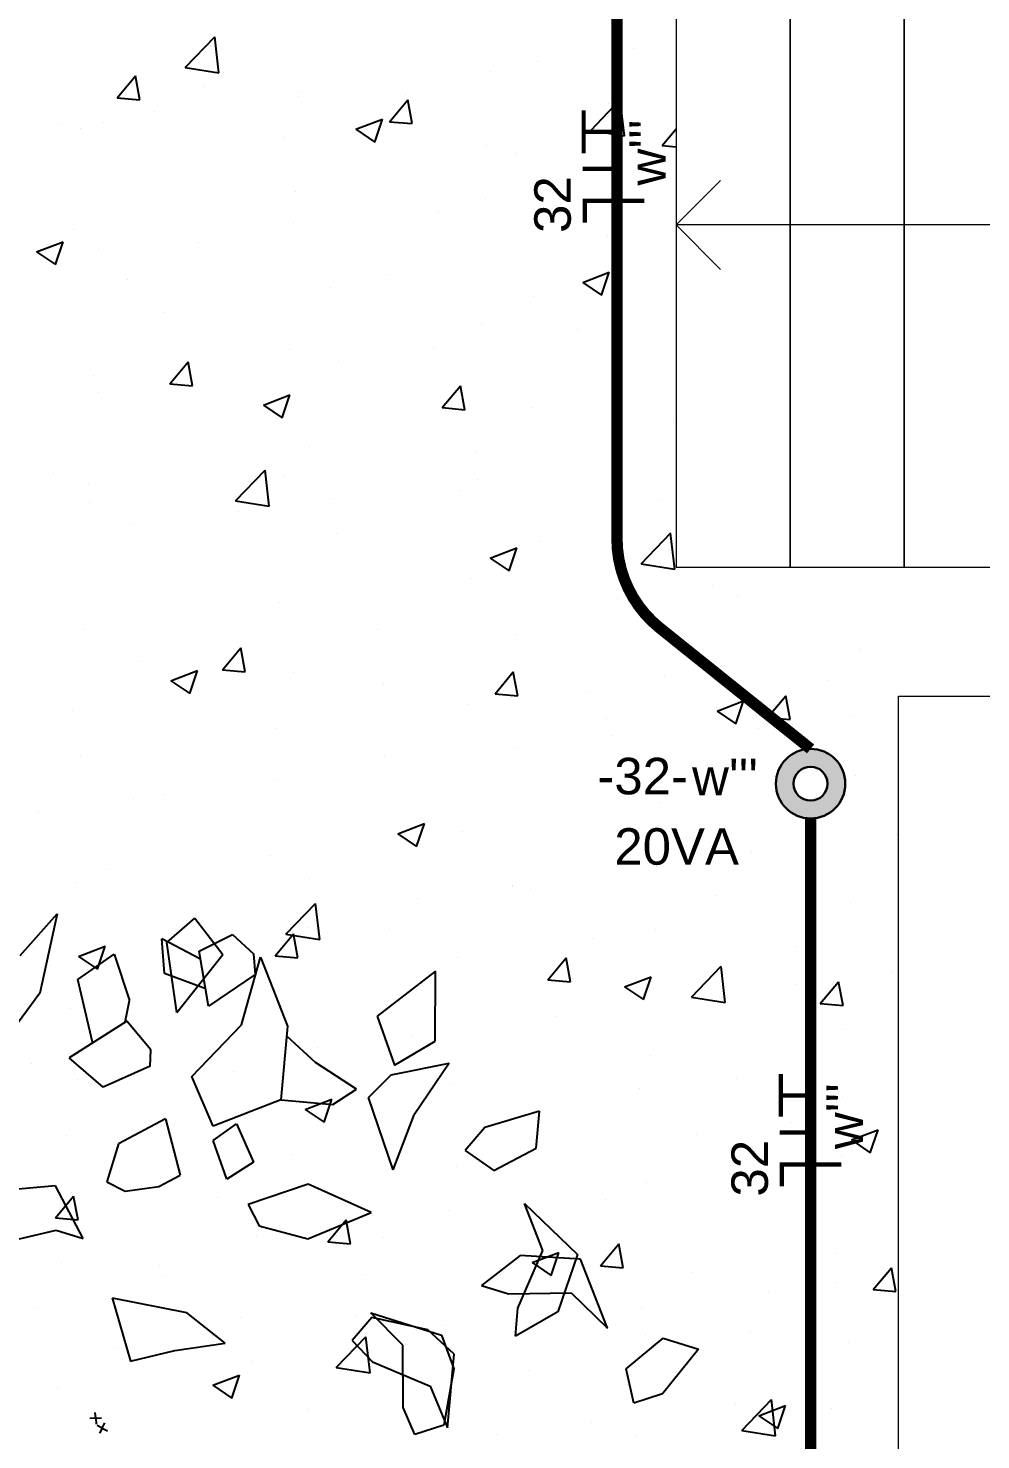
# Model space of a CAD drawing. Header units: millimetres. Extents: x 6597 to 20911, y -10306 to -132.
# Drawn here: x 10920.3 to 11171, y -5297.9 to -4926.7 of the extents above; entities that cross this region are included whole.
import ezdxf

# ---------------------------------------------------------------- set-up
doc = ezdxf.new("R2010")
doc.units = ezdxf.units.MM
doc.header["$LTSCALE"] = 25
doc.header["$MEASUREMENT"] = 0
doc.linetypes.add('DASHDOT2', pattern=[12.7, 6.35, -3.175, 0, -3.175])
doc.linetypes.add('Dashed', pattern=[0.75, 0.5, -0.25])
doc.layers.add('CIRCUITOS', color=7, linetype='Continuous')
doc.layers.add('MAAI - VEGETAÇÃO', color=106, linetype='Continuous')
for name, color, linetype, lineweight in [('EL-Condutos', 5, 'Continuous', 30), ('MAAI - ALVENARIA', 7, 'Continuous', 0), ('P-SIMBOL', 1, 'Continuous', 30)]:
    doc.layers.add(name, color=color, linetype=linetype, lineweight=lineweight)
doc.styles.add('Arial', font='arial.ttf')

msp = doc.modelspace()

# ---------------------------------------------------------------- hatches: boundary and pattern name
at = {"layer": 'P-SIMBOL'}
h = msp.add_hatch(color=256, dxfattribs=at)
h.dxf.hatch_style = 1
h.paths.add_polyline_path([(11117.1, -5125.36, 1), (11135.38, -5125.36, 1)])
h.paths.add_polyline_path([(11130.7, -5125.36, -1), (11121.78, -5125.36, -1)], flags=16)

# ---------------------------------------------------------------- linework, layer by layer
at = {"layer": 'CIRCUITOS', "linetype": 'DASHDOT2'}
for p, q in [((11112.4, -5110.79), (11112.4, -5110.79)), ((11099.08, -5120.29), (11099.08, -5120.29))]:
    msp.add_line(p, q, dxfattribs=at)
at = {"layer": 'CIRCUITOS'}
for points, const_width in [([(11066.52, -4959.55), (11066.52, -4948.3)], 1.11), ([(11066.52, -4953.92), (11074.36, -4953.92)], 1.11), ([(11066.23, -4963.69), (11074.36, -4963.69)], 1.16), ([(11066.23, -4972.06), (11082.49, -4972.06)], 1.16), ([(11066.23, -4972.06), (11082.49, -4972.06)], 1.16), ([(11066.8, -4977.81), (11066.8, -4971.89)], 1.16), ([(11118.4, -5212.97), (11118.4, -5201.73)], 1.11), ([(11118.4, -5207.35), (11126.24, -5207.35)], 1.11), ([(11118.11, -5217.11), (11126.24, -5217.11)], 1.16), ([(11118.11, -5225.49), (11134.37, -5225.49)], 1.16), ([(11118.11, -5225.49), (11134.37, -5225.49)], 1.16), ([(11118.69, -5231.23), (11118.69, -5225.32)], 1.16)]:
    msp.add_lwpolyline(points, dxfattribs=dict(at, const_width=const_width))
at = {"layer": 'EL-Condutos', "linetype": 'Dashed', "const_width": 3}
msp.add_lwpolyline([(11075.29, -4881.36), (11075.29, -5060.98, 0.227627), (11086.53, -5084.4), (11126.24, -5116.21)], format="xyb", dxfattribs=at)
msp.add_lwpolyline([(11126.24, -5134.5), (11126.24, -5511.71)], dxfattribs=at)
at = {"layer": 'MAAI - ALVENARIA'}
for p, q in [((11090.86, -4888.4), (11090.86, -5068.4)), ((11120.86, -4888.4), (11120.86, -5068.4)), ((11120.86, -5068.4), (11120.86, -4888.4)), ((11150.86, -4888.4), (11150.86, -5068.4)), ((11150.86, -5068.4), (11150.86, -4888.4)), ((11090.86, -4978.4), (11102.53, -4966.69)), ((11210.86, -4978.4), (11090.86, -4978.4)), ((11210.86, -4978.4), (11090.86, -4978.4)), ((11090.86, -4978.4), (11102.53, -4990.11)), ((11090.86, -5068.4), (11120.86, -5068.4)), ((11120.86, -5068.4), (11150.86, -5068.4)), ((11150.86, -5068.4), (11180.86, -5068.4)), ((11149.36, -5102.38), (11189.36, -5102.38)), ((11149.36, -5982.38), (11149.36, -5102.38)), ((11149.36, -5102.38), (11149.36, -5102.38))]:
    msp.add_line(p, q, dxfattribs=at)
at = {"layer": 'MAAI - VEGETAÇÃO', "linetype": 'Continuous', "transparency": 33554559}
for p, q in [((10961.65, -4937.03), (10969.44, -4928.91)), ((10970.53, -4938.42), (10969.43, -4928.92)), ((11079.54, -4932.08), (11079.54, -4932.08)), ((10961.64, -4937.04), (10970.53, -4938.42)), ((11054.5, -4935.38), (11054.5, -4935.38)), ((10943.72, -4944.98), (10948.54, -4939.23)), ((10949.69, -4945.5), (10948.54, -4939.24)), ((11041.95, -4938.11), (11041.95, -4938.11)), ((10966.35, -4941.89), (10966.35, -4941.89)), ((10991.35, -4943.69), (10991.35, -4943.69)), ((10991.43, -4944.51), (10991.43, -4944.51)), ((11019.74, -4944.15), (11019.74, -4944.15)), ((10943.72, -4944.98), (10949.69, -4945.5)), ((11015.44, -4951.26), (11020.26, -4945.51)), ((11021.42, -4951.78), (11020.26, -4945.51)), ((11068.37, -4953.58), (11076.16, -4945.46)), ((11073.12, -4946.41), (11073.12, -4946.41)), ((11077.26, -4954.97), (11076.15, -4945.47)), ((10928.44, -4951.97), (10928.44, -4951.97)), ((10940.09, -4951.55), (10940.09, -4951.55)), ((10953.47, -4948.68), (10953.47, -4948.68)), ((11006.57, -4953.25), (11013.57, -4950.56)), ((11011.55, -4956.61), (11013.57, -4950.56)), ((11015.44, -4951.26), (11021.42, -4951.78)), ((10934.06, -4953.07), (10934.06, -4953.07)), ((10987.44, -4955.33), (10987.44, -4955.33)), ((11006.57, -4953.25), (11011.55, -4956.61)), ((11068.37, -4953.59), (11077.26, -4954.97)), ((11087.17, -4957.53), (11090.86, -4953.13)), ((11040.82, -4957.58), (11040.82, -4957.58)), ((11048.89, -4959.59), (11048.89, -4959.59)), ((11087.17, -4957.53), (11090.86, -4957.85)), ((10990.57, -4969.6), (10990.57, -4969.6)), ((11040.73, -4971.4), (11040.73, -4971.4)), ((11053.23, -4971.52), (11053.23, -4971.52)), ((10990.22, -4977.8), (10990.22, -4977.8)), ((11028.2, -4974.82), (11028.2, -4974.82)), ((10932.25, -4979.61), (10932.25, -4979.61)), ((11072.85, -4981.55), (11072.85, -4981.55)), ((10922.55, -4985.5), (10929.55, -4982.82)), ((10922.55, -4985.5), (10927.53, -4988.86)), ((10927.52, -4988.86), (10929.55, -4982.82)), ((10938.87, -4984.84), (10938.87, -4984.84)), ((10965.04, -4983.13), (10965.04, -4983.13)), ((10927.17, -4988.12), (10927.17, -4988.12)), ((10946.46, -4992.73), (10946.46, -4992.73)), ((11014.53, -4991.56), (11014.53, -4991.56)), ((11066.26, -4993.51), (11073.27, -4990.83)), ((11071.24, -4996.87), (11073.27, -4990.83)), ((10999.84, -4994.98), (10999.84, -4994.98)), ((11066.26, -4993.51), (11071.24, -4996.87)), ((11053.22, -4997.24), (11053.22, -4997.24)), ((10956.21, -5001.57), (10956.21, -5001.57)), ((11039.51, -5004.69), (11039.51, -5004.69)), ((11064.8, -5005.98), (11064.8, -5005.98)), ((10989, -5011.09), (10989, -5011.09)), ((11026.92, -5010.96), (11026.92, -5010.96)), ((10957.59, -5020.2), (10962.41, -5014.45)), ((10963.57, -5020.72), (10962.41, -5014.45)), ((11001.89, -5014.26), (11001.89, -5014.26)), ((10937.66, -5018.13), (10937.66, -5018.13)), ((10938.73, -5022.57), (10938.73, -5022.57)), ((10957.59, -5020.2), (10963.57, -5020.72)), ((11029.32, -5026.47), (11034.14, -5020.73)), ((11035.29, -5027), (11034.14, -5020.73)), ((10982.24, -5025.77), (10989.24, -5023.08)), ((10982.24, -5025.77), (10987.22, -5029.12)), ((10987.22, -5029.12), (10989.24, -5023.08)), ((11029.32, -5026.47), (11035.3, -5027)), ((11052.72, -5026.55), (11052.72, -5026.55)), ((11090.24, -5030.48), (11090.24, -5030.48)), ((10994.41, -5036.57), (10994.41, -5036.57)), ((11038.3, -5037.98), (11038.3, -5037.98)), ((10926.99, -5043.82), (10926.99, -5043.82)), ((10974.91, -5050.99), (10982.7, -5042.88)), ((10983.79, -5052.38), (10982.69, -5042.88)), ((10987.79, -5044.38), (10987.79, -5044.38)), ((10936.09, -5046.58), (10936.09, -5046.58)), ((10980.37, -5046.08), (10980.37, -5046.08)), ((11033.75, -5048.34), (11033.75, -5048.34)), ((11038.49, -5045.42), (11038.49, -5045.42)), ((10936.44, -5051.42), (10936.44, -5051.42)), ((10974.9, -5051), (10983.79, -5052.38)), ((11000.62, -5050.4), (11000.62, -5050.4)), ((11087.13, -5050.59), (11087.13, -5050.59)), ((10975.58, -5053.7), (10975.58, -5053.7)), ((10948.07, -5057.26), (10948.07, -5057.26)), ((11001.45, -5059.51), (11001.45, -5059.51)), ((11081.63, -5067.55), (11089.42, -5059.43)), ((11090.52, -5068.93), (11089.41, -5059.44)), ((11041.93, -5066.03), (11048.93, -5063.34)), ((11046.91, -5069.38), (11048.93, -5063.34)), ((11054.84, -5061.77), (11054.84, -5061.77)), ((11041.93, -5066.03), (11046.91, -5069.38)), ((11089.02, -5063.77), (11089.02, -5063.77)), ((11081.62, -5067.55), (11090.52, -5068.93)), ((11037.08, -5071.27), (11037.08, -5071.27)), ((11100.37, -5073.25), (11100.37, -5073.25)), ((10986.57, -5077.67), (10986.57, -5077.67)), ((11075.34, -5076.55), (11075.34, -5076.55)), ((11106.91, -5076.21), (11106.91, -5076.21)), ((10935.23, -5084.71), (10935.23, -5084.71)), ((11012.18, -5084.86), (11012.18, -5084.86)), ((11048.6, -5086.22), (11048.6, -5086.22)), ((10949.28, -5093.14), (10949.28, -5093.14)), ((10971.47, -5095.42), (10976.29, -5089.67)), ((10974.31, -5089.85), (10974.31, -5089.85)), ((10977.44, -5095.94), (10976.29, -5089.67)), ((11139.15, -5090.02), (11139.15, -5090.02)), ((10957.91, -5098.28), (10964.91, -5095.59)), ((10960.47, -5096.91), (10960.47, -5096.91)), ((10962.88, -5101.64), (10964.91, -5095.59)), ((10971.47, -5095.42), (10977.44, -5095.94)), ((10990.28, -5096.23), (10990.28, -5096.23)), ((11043.19, -5101.69), (11048.01, -5095.95)), ((11049.17, -5102.22), (11048.01, -5095.95)), ((10957.91, -5098.28), (10962.88, -5101.64)), ((11013.86, -5099.17), (11013.86, -5099.17)), ((11087.8, -5097.06), (11087.8, -5097.06)), ((11130.88, -5098.17), (11130.88, -5098.17)), ((11043.19, -5101.69), (11049.17, -5102.22)), ((11067.24, -5101.42), (11067.24, -5101.42)), ((11101.62, -5106.29), (11108.62, -5103.6)), ((11106.6, -5109.65), (11108.62, -5103.6)), ((11114.92, -5107.97), (11119.74, -5102.22)), ((11120.9, -5108.49), (11119.74, -5102.22)), ((11120.62, -5103.68), (11120.62, -5103.68)), ((10931.96, -5106.24), (10931.96, -5106.24)), ((11035.87, -5104.56), (11035.87, -5104.56)), ((11101.62, -5106.29), (11106.6, -5109.65)), ((11111.94, -5107.7), (11111.94, -5107.7)), ((11114.92, -5107.97), (11120.9, -5108.49)), ((11137.43, -5107.5), (11137.43, -5107.5)), ((10985.35, -5110.96), (10985.35, -5110.96)), ((11072.56, -5108.18), (11072.56, -5108.18)), ((11074.06, -5112.69), (11074.06, -5112.69)), ((10934.01, -5118), (10934.01, -5118)), ((11014.24, -5118.19), (11014.24, -5118.19)), ((11049.03, -5115.99), (11049.03, -5115.99)), ((10985.88, -5124.3), (10985.88, -5124.3)), ((11137.93, -5123.31), (11137.93, -5123.31)), ((10948, -5129.29), (10948, -5129.29)), ((10955.92, -5128.2), (10955.92, -5128.2)), ((11086.59, -5130.35), (11086.59, -5130.35)), ((10922.97, -5132.58), (10922.97, -5132.58)), ((11017.6, -5138.54), (11024.6, -5135.86)), ((11022.57, -5141.9), (11024.6, -5135.86)), ((11017.6, -5138.54), (11022.57, -5141.9)), ((11034.65, -5137.85), (11034.65, -5137.85)), ((11148.79, -5138.83), (11148.79, -5138.83)), ((10984.14, -5144.25), (10984.14, -5144.25)), ((11110.75, -5143.17), (11110.75, -5143.17)), ((10941, -5148.01), (10941, -5148.01)), ((11085.63, -5147.15), (11085.63, -5147.15)), ((10932.79, -5151.29), (10932.79, -5151.29)), ((10994.38, -5150.27), (10994.38, -5150.27)), ((11047.76, -5152.13), (11047.76, -5152.13)), ((11047.76, -5152.52), (11047.76, -5152.52)), ((11022.72, -5155.43), (11022.72, -5155.43)), ((11052.43, -5153.18), (11052.43, -5153.18)), ((11101.15, -5154.78), (11101.15, -5154.78)), ((10988.16, -5164.96), (10995.95, -5156.84)), ((10997.05, -5166.34), (10995.95, -5156.85)), ((11136.72, -5156.6), (11136.72, -5156.6)), ((10959.57, -5163.74), (10959.57, -5163.74)), ((10962.08, -5161.44), (10962.08, -5161.44)), ((10994.11, -5163.19), (10994.11, -5163.19)), ((11015.47, -5163.7), (11015.47, -5163.7)), ((11085.37, -5163.64), (11085.37, -5163.64)), ((10985.34, -5170.64), (10990.16, -5164.89)), ((10988.16, -5164.97), (10997.05, -5166.34)), ((10991.32, -5171.16), (10990.16, -5164.89)), ((11068.85, -5165.95), (11068.85, -5165.95)), ((10921.7, -5168.73), (10921.7, -5168.73)), ((10933.58, -5170.8), (10940.58, -5168.11)), ((10933.58, -5170.8), (10938.55, -5174.15)), ((10938.55, -5174.15), (10940.58, -5168.11)), ((10985.34, -5170.64), (10991.32, -5171.16)), ((11033.43, -5171.14), (11033.43, -5171.14)), ((11057.07, -5176.91), (11061.89, -5171.17)), ((11063.05, -5177.44), (11061.89, -5171.17)), ((11122.23, -5168.21), (11122.23, -5168.21)), ((10935.79, -5173.2), (10935.79, -5173.2)), ((11094.89, -5181.51), (11102.68, -5173.39)), ((11103.77, -5182.9), (11102.67, -5173.4)), ((10982.92, -5177.54), (10982.92, -5177.54)), ((11057.07, -5176.91), (11063.05, -5177.44)), ((11077.29, -5178.81), (11084.29, -5176.12)), ((11082.27, -5182.16), (11084.29, -5176.12)), ((11122.48, -5178.27), (11122.48, -5178.27)), ((11128.79, -5183.19), (11133.62, -5177.44)), ((11134.77, -5183.71), (11133.61, -5177.44)), ((11147.51, -5174.98), (11147.51, -5174.98)), ((11077.29, -5178.81), (11082.27, -5182.16)), ((11094.88, -5181.52), (11103.77, -5182.9)), ((10931.58, -5184.58), (10931.58, -5184.58)), ((11128.79, -5183.19), (11134.77, -5183.71)), ((11059.32, -5186.59), (11059.32, -5186.59)), ((11021.45, -5191.57), (11021.45, -5191.57)), ((11135.5, -5189.89), (11135.5, -5189.89)), ((10996.42, -5194.87), (10996.42, -5194.87)), ((11084.16, -5196.93), (11084.16, -5196.93)), ((10921.1, -5198.84), (10921.1, -5198.84)), ((10933.26, -5203.18), (10933.26, -5203.18)), ((10974.49, -5201.1), (10974.49, -5201.1)), ((11027.87, -5203.35), (11027.87, -5203.35)), ((11032.22, -5204.43), (11032.22, -5204.43)), ((11106.62, -5202.84), (11106.62, -5202.84)), ((11081.25, -5205.61), (11081.25, -5205.61)), ((11134.63, -5207.86), (11134.63, -5207.86)), ((10981.71, -5210.83), (10981.71, -5210.83)), ((10993.27, -5211.06), (11000.27, -5208.37)), ((10993.27, -5211.06), (10998.24, -5214.41)), ((10998.24, -5214.41), (11000.27, -5208.37)), ((11048.3, -5212.85), (11048.3, -5212.85)), ((11121.21, -5214.42), (11121.21, -5214.42)), ((10930.36, -5217.87), (10930.36, -5217.87)), ((11096.17, -5217.71), (11096.17, -5217.71)), ((11136.98, -5219.07), (11143.98, -5216.38)), ((11136.98, -5219.07), (11141.96, -5222.42)), ((11141.96, -5222.42), (11143.98, -5216.38)), ((10989.98, -5222.86), (10989.98, -5222.86)), ((11033.02, -5226.03), (11033.02, -5226.03)), ((11130.58, -5224.8), (11130.58, -5224.8)), ((11134.28, -5223.18), (11134.28, -5223.18)), ((11082.94, -5230.22), (11082.94, -5230.22)), ((10927.49, -5239.58), (10932.31, -5233.84)), ((10931.66, -5232.87), (10931.66, -5232.87)), ((10933.47, -5240.11), (10932.31, -5233.84)), ((10970.11, -5234.31), (10970.11, -5234.31)), ((10995.14, -5231.01), (10995.14, -5231.01)), ((11031, -5237.71), (11031, -5237.71)), ((11072.26, -5234.81), (11072.26, -5234.81)), ((10927.49, -5239.58), (10933.47, -5240.1)), ((10999.22, -5245.86), (11004.04, -5240.11)), ((11005.19, -5246.38), (11004.04, -5240.11)), ((10980.49, -5244.12), (10980.49, -5244.12)), ((11013.94, -5244.82), (11013.94, -5244.82)), ((10999.22, -5245.86), (11005.19, -5246.38)), ((11052.96, -5251.32), (11059.96, -5248.63)), ((11057.93, -5254.68), (11059.96, -5248.63)), ((11070.94, -5252.13), (11075.76, -5246.39)), ((11076.92, -5252.66), (11075.76, -5246.39)), ((11132.77, -5248.87), (11132.77, -5248.87)), ((10929.15, -5251.16), (10929.15, -5251.16)), ((10955.01, -5252.2), (10955.01, -5252.2)), ((11052.96, -5251.32), (11057.93, -5254.68)), ((11070.94, -5252.13), (11076.92, -5252.65)), ((11142.67, -5258.41), (11147.49, -5252.66)), ((11148.65, -5258.93), (11147.49, -5252.66)), ((10955.62, -5254.83), (10955.62, -5254.83)), ((11008.4, -5254.45), (11008.4, -5254.45)), ((11094.9, -5253.86), (11094.9, -5253.86)), ((11133.07, -5256.47), (11133.07, -5256.47)), ((11061.78, -5256.71), (11061.78, -5256.71)), ((11069.86, -5257.15), (11069.86, -5257.15)), ((11115.16, -5258.96), (11115.16, -5258.96)), ((11142.67, -5258.41), (11148.65, -5258.93)), ((10922.72, -5263.37), (10922.72, -5263.37)), ((11081.72, -5263.51), (11081.72, -5263.51)), ((10976.1, -5265.63), (10976.1, -5265.63)), ((11006.71, -5265.47), (11006.71, -5265.47)), ((10968.84, -5270.46), (10968.84, -5270.46)), ((11001.42, -5278.92), (11009.21, -5270.8)), ((11010.31, -5280.31), (11009.2, -5270.81)), ((11029.48, -5267.88), (11029.48, -5267.88)), ((11029.79, -5271), (11029.79, -5271)), ((11082.86, -5270.14), (11082.86, -5270.14)), ((11110.45, -5269.8), (11110.45, -5269.8)), ((10943.8, -5273.75), (10943.8, -5273.75)), ((11136.24, -5272.4), (11136.24, -5272.4)), ((10979.27, -5277.41), (10979.27, -5277.41)), ((10968.94, -5283.57), (10975.94, -5280.89)), ((10973.91, -5286.93), (10975.94, -5280.89)), ((11001.42, -5278.93), (11010.31, -5280.31)), ((11052.13, -5279.81), (11052.13, -5279.81)), ((10927.93, -5284.45), (10927.93, -5284.45)), ((10968.94, -5283.57), (10973.91, -5286.93)), ((10993.82, -5289.82), (10993.82, -5289.82)), ((11106.46, -5288.31), (11106.46, -5288.31)), ((11108.15, -5295.47), (11115.94, -5287.36)), ((11112.65, -5291.58), (11119.65, -5288.89)), ((11117.03, -5296.86), (11115.93, -5287.36)), ((11117.62, -5294.94), (11119.65, -5288.89)), ((11131.85, -5289.76), (11131.85, -5289.76)), ((11068.59, -5293.3), (11068.59, -5293.3)), ((11112.65, -5291.58), (11117.62, -5294.94)), ((11043.56, -5296.6), (11043.56, -5296.6)), ((11080.51, -5296.8), (11080.51, -5296.8)), ((11108.14, -5295.48), (11117.03, -5296.86))]:
    msp.add_line(p, q, dxfattribs=at)
at = {"layer": 'MAAI - VEGETAÇÃO', "transparency": 33554559}
for p, q in [((10918.24, -5170.57), (10927.94, -5159.57)), ((10927.94, -5159.57), (10923.4, -5180.44)), ((10956.85, -5167.13), (10964.19, -5160.73)), ((10964.19, -5160.73), (10971.57, -5170.32)), ((10965.72, -5171.52), (10955.47, -5166.17)), ((10956.19, -5175.24), (10955.47, -5166.17)), ((10959.47, -5185.53), (10956.85, -5167.13)), ((10965.37, -5169.4), (10974.09, -5165.04)), ((10974.09, -5165.04), (10979.67, -5170.08)), ((10933.43, -5176.88), (10942.99, -5170.19)), ((10942.99, -5170.19), (10946.98, -5182.36)), ((10959.47, -5185.53), (10971.57, -5170.32)), ((10967.82, -5183.84), (10965.37, -5169.4)), ((10976.48, -5188.76), (10981.46, -5171.03)), ((10979.67, -5170.08), (10980.11, -5175.53)), ((10981.46, -5171.03), (10988.56, -5189.17)), ((11027.54, -5174.67), (11012.19, -5186.54)), ((11027.44, -5193.04), (11027.54, -5174.67)), ((10937.28, -5193.36), (10933.43, -5176.88)), ((10967.05, -5179.34), (10956.19, -5175.24)), ((10980.11, -5175.53), (10967.82, -5183.84)), ((10923.4, -5180.44), (10910.17, -5198.33)), ((10945.85, -5188.07), (10946.98, -5182.36)), ((10946.27, -5187.8), (10931.09, -5197.43)), ((10952.6, -5195.39), (10946.27, -5187.8)), ((10963.38, -5202.37), (10976.48, -5188.76)), ((10988.56, -5189.17), (10986.82, -5208.55)), ((11012.19, -5186.54), (11016.76, -5199.41)), ((10988.34, -5191.67), (10995.95, -5198.73)), ((11016.76, -5199.41), (11027.44, -5193.04)), ((10952.47, -5199.67), (10952.6, -5195.39)), ((10940.06, -5205.15), (10931.09, -5197.43)), ((10952.47, -5199.67), (10940.06, -5205.15)), ((11006.71, -5205.69), (10995.95, -5198.73)), ((11015.88, -5201.95), (11031.17, -5198.88)), ((11031.17, -5198.88), (11021.88, -5212.44)), ((10968.99, -5215.39), (10963.38, -5202.37)), ((11009.87, -5207.91), (11015.88, -5201.95)), ((11000.54, -5209.77), (11006.71, -5205.69)), ((11016.41, -5226.91), (11009.87, -5207.91)), ((10986.82, -5208.55), (10968.99, -5215.39)), ((10986.82, -5208.55), (11000.54, -5209.77)), ((11054.93, -5211.52), (11040.48, -5215.74)), ((11054.04, -5221.22), (11054.93, -5211.52)), ((10956.52, -5213.51), (10944.09, -5220.04)), ((10956.52, -5213.51), (10960.3, -5228.34)), ((10969.01, -5219.23), (10975.12, -5214.83)), ((10975.12, -5214.83), (10979.62, -5224.88)), ((11016.41, -5226.91), (11021.88, -5212.44)), ((11040.48, -5215.74), (11035.32, -5221.79)), ((10972.59, -5229.35), (10969.01, -5219.23)), ((10944.09, -5220.04), (10941, -5230.04)), ((11035.32, -5221.79), (11042.86, -5227.08)), ((11042.86, -5227.08), (11054.04, -5221.22)), ((10979.62, -5224.88), (10972.59, -5229.35)), ((10941, -5230.04), (10945.87, -5232.54)), ((10954.73, -5231.26), (10960.3, -5228.34)), ((10927.57, -5231.1), (10908.27, -5232.81)), ((10934.8, -5244.96), (10927.57, -5231.1)), ((10945.87, -5232.54), (10954.73, -5231.26)), ((10994.05, -5230.71), (10978.21, -5236.01)), ((11010.64, -5238.17), (10994.05, -5230.71)), ((10978.21, -5236.01), (10981.15, -5241.66)), ((11050.91, -5235.73), (11064.94, -5249.22)), ((11055.78, -5248.13), (11050.91, -5235.73)), ((10981.15, -5241.66), (10993.95, -5245.1)), ((10993.95, -5245.1), (11010.64, -5238.17)), ((10916.09, -5245.51), (10927.74, -5242.77)), ((10927.74, -5242.77), (10934.8, -5244.96)), ((11049.23, -5263.28), (11055.78, -5248.13)), ((11049.23, -5263.28), (11055.78, -5248.13)), ((11049.81, -5249.49), (11039.65, -5257.34)), ((11065.73, -5250.4), (11049.81, -5249.49)), ((11064.94, -5249.22), (11059.68, -5264.27)), ((11072.81, -5268.53), (11065.73, -5250.4)), ((11039.65, -5257.34), (11046.71, -5259.52)), ((11046.71, -5259.52), (11063.23, -5259.28)), ((11046.71, -5259.52), (11063.23, -5259.28)), ((11063.23, -5259.28), (11072.81, -5268.53)), ((10942.42, -5260.54), (10947.24, -5277.2)), ((10942.42, -5260.54), (10961.98, -5264.44)), ((11048.54, -5270.64), (11049.23, -5263.28)), ((10972.16, -5272.53), (10961.98, -5264.44)), ((11010.78, -5265.76), (11005.64, -5271.82)), ((11010.5, -5264.53), (11029.1, -5270.37)), ((11018.94, -5273), (11010.5, -5264.53)), ((11025.53, -5268.96), (11010.78, -5265.76)), ((11059.68, -5264.27), (11048.54, -5270.64)), ((11032.45, -5275.39), (11025.53, -5268.96)), ((11029.1, -5270.37), (11032.39, -5279.23)), ((11077.71, -5279.29), (11087.41, -5271.21)), ((11087.41, -5271.21), (11096.71, -5274.11)), ((10947.24, -5277.2), (10958.89, -5274.47)), ((10958.89, -5274.47), (10972.16, -5272.53)), ((11005.64, -5271.82), (11010.95, -5277.43)), ((11018.98, -5289.45), (11018.94, -5273)), ((11096.71, -5274.11), (11087.27, -5285.83)), ((11010.95, -5277.43), (11026.13, -5283.77)), ((11030.72, -5294.81), (11032.45, -5275.39)), ((11032.39, -5279.23), (11029.69, -5294.08)), ((11079.7, -5288.28), (11077.71, -5279.29)), ((11026.13, -5283.77), (11030.72, -5294.81)), ((11087.27, -5285.83), (11079.7, -5288.28)), ((11022.12, -5296.51), (11018.98, -5289.45)), ((10938.11, -5292.23), (10936.57, -5292.35)), ((10938.11, -5292.23), (10937.99, -5290.72)), ((10938.11, -5292.23), (10939.64, -5292.11)), ((10938.11, -5292.23), (10938.23, -5293.77)), ((10939.85, -5294.84), (10940.55, -5293.47)), ((10939.85, -5294.84), (10938.48, -5294.14)), ((10939.85, -5294.84), (10939.15, -5296.21)), ((10939.85, -5294.84), (10941.2, -5295.53)), ((11029.69, -5294.08), (11022.12, -5296.51))]:
    msp.add_line(p, q, dxfattribs=at)
at = {"layer": 'P-SIMBOL'}
for radius in [9.14, 9.14, 4.46]:
    msp.add_circle((11126.24, -5125.36), radius, dxfattribs=at)

# ---------------------------------------------------------------- texts
at = {"layer": 'CIRCUITOS', "linetype": 'DASHDOT2', "style": 'Arial'}
for s, p in [("w'''", (11088.13, -4968.04)), ('32', (11063.13, -4980.52)), ("w'''", (11140.02, -5221.47)), ('32', (11115.01, -5233.95))]:
    msp.add_text(s, height=9.6, rotation=90, dxfattribs=at).set_placement(p)
for s, p in [('-32-', (11070.13, -5128.16)), ("w'''", (11095.05, -5128.42)), ('20VA', (11074.59, -5146.67))]:
    msp.add_text(s, height=9.6, dxfattribs=at).set_placement(p)

doc.saveas('drawing.dxf')
